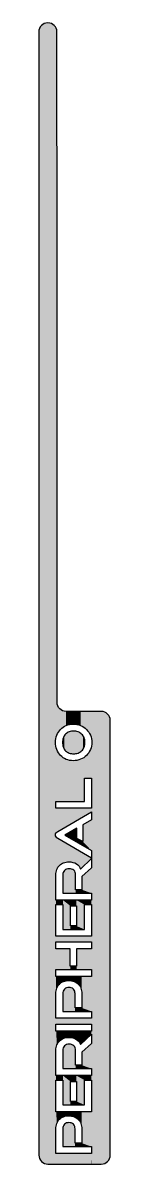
# Model space of a CAD drawing. Extents: x 52 to 235, y -126 to -60.
# Drawn here: x 96.8 to 100.8, y -125.7 to -61.9 of the extents above; entities that cross this region are included whole.
import ezdxf

# ---------------------------------------------------------------- set-up
doc = ezdxf.new("R2010")
doc.units = 0
doc.layers.add('SEGIG', color=1, linetype='CONTINUOUS')

# ---------------------------------------------------------------- blocks, each defined once
blk = doc.blocks.new('*U1')
at = {"layer": 'SEGIG', "linetype": 'CONTINUOUS'}
for points in [[(96.784, -75.16), (96.774, -62.386), (96.784, -62.337)], [(96.812, -125.321), (96.784, -62.337), (96.812, -62.195)], [(96.784, -75.16), (96.784, -62.337), (96.812, -125.321)], [(96.822, -125.37), (96.812, -62.195), (96.822, -62.18)], [(96.812, -125.321), (96.812, -62.195), (96.822, -125.37)], [(96.92, -125.517), (96.822, -62.18), (96.92, -62.032)], [(96.822, -125.37), (96.822, -62.18), (96.92, -125.517)], [(96.93, -125.532), (96.92, -62.032), (96.93, -62.026)], [(96.92, -125.517), (96.92, -62.032), (96.93, -125.532)], [(97.083, -125.634), (96.93, -62.026), (97.083, -61.924)], [(96.93, -125.532), (96.93, -62.026), (97.083, -125.634)], [(97.092, -125.64), (97.083, -61.924), (97.092, -61.922)], [(97.083, -125.634), (97.083, -61.924), (97.092, -125.64)], [(97.274, -125.676), (97.092, -61.922), (97.274, -61.886)], [(97.092, -125.64), (97.092, -61.922), (97.274, -125.676)], [(97.274, -125.676), (97.274, -61.886), (97.284, -125.678)], [(97.284, -125.678), (97.274, -61.886), (97.284, -61.886)], [(97.284, -125.678), (97.284, -61.886), (97.284, -125.678)], [(97.284, -125.678), (97.284, -61.886), (97.284, -61.886)], [(97.284, -125.678), (97.284, -61.886), (97.476, -125.678)], [(97.476, -125.678), (97.284, -61.886), (97.476, -61.924)], [(97.476, -125.678), (97.476, -61.924), (97.638, -125.678)], [(97.638, -125.678), (97.476, -61.924), (97.638, -62.032)], [(97.638, -125.678), (97.638, -62.032), (97.705, -125.678)], [(97.705, -125.678), (97.638, -62.032), (97.705, -62.132)], [(97.705, -107.278), (97.705, -62.132), (97.707, -107.269)], [(97.707, -107.269), (97.705, -62.132), (97.707, -62.136)], [(97.707, -102.105), (97.707, -62.136), (97.725, -101.901)], [(97.725, -101.901), (97.707, -62.136), (97.725, -62.163)], [(97.725, -101.901), (97.725, -62.163), (97.746, -101.827)], [(97.746, -101.827), (97.725, -62.163), (97.746, -62.194)], [(97.746, -101.827), (97.746, -62.194), (97.781, -101.704)], [(97.781, -101.704), (97.746, -62.194), (97.781, -62.369)], [(97.781, -101.704), (97.781, -62.369), (97.784, -101.697)], [(97.784, -101.697), (97.781, -62.369), (97.784, -62.385)], [(97.784, -101.697), (97.784, -62.385), (97.794, -101.678)], [(97.794, -99.872), (97.784, -62.385), (97.794, -75.16)], [(97.794, -101.678), (97.784, -62.385), (97.794, -99.872)], [(96.784, -125.178), (96.784, -75.16), (96.812, -125.321)], [(97.794, -101.678), (97.794, -99.872), (97.832, -101.602)], [(97.832, -101.602), (97.794, -99.872), (97.832, -100.063)], [(97.832, -101.602), (97.832, -100.063), (97.868, -101.53)], [(97.868, -101.53), (97.832, -100.063), (97.868, -100.116)], [(97.868, -101.53), (97.868, -100.116), (97.94, -101.436)], [(97.94, -101.436), (97.868, -100.116), (97.94, -100.225)], [(97.94, -101.436), (97.94, -100.225), (97.986, -101.377)], [(97.986, -101.377), (97.94, -100.225), (97.986, -100.256)], [(97.986, -101.377), (97.986, -100.256), (98.103, -101.278)], [(98.103, -101.278), (97.986, -100.256), (98.103, -100.334)], [(98.103, -101.278), (98.103, -100.334), (98.132, -101.253)], [(98.132, -101.253), (98.103, -100.334), (98.132, -100.339)], [(98.132, -101.253), (98.132, -100.339), (98.294, -101.163)], [(98.294, -101.163), (98.132, -100.339), (98.294, -100.372)], [(98.294, -101.163), (98.294, -100.372), (98.3, -101.16)], [(98.3, -101.16), (98.294, -100.372), (98.3, -100.372)], [(98.3, -101.16), (98.3, -100.372), (98.494, -101.1)], [(98.494, -101.1), (98.3, -100.372), (98.494, -100.372)], [(98.494, -101.1), (98.494, -100.372), (98.697, -101.081)], [(98.697, -101.081), (98.494, -100.372), (98.697, -100.372)], [(98.697, -101.081), (98.697, -100.372), (98.903, -101.101)], [(98.903, -101.101), (98.697, -100.372), (98.903, -100.372)], [(98.903, -101.101), (98.903, -100.372), (99.101, -101.16)], [(99.101, -101.16), (98.903, -100.372), (99.101, -100.372)], [(99.101, -101.16), (99.101, -100.372), (99.275, -101.253)], [(99.275, -101.253), (99.101, -100.372), (99.275, -100.372)], [(99.275, -101.253), (99.275, -100.372), (99.429, -101.377)], [(99.429, -101.377), (99.275, -100.372), (99.429, -100.372)], [(99.429, -101.377), (99.429, -100.372), (99.554, -101.53)], [(99.554, -101.53), (99.429, -100.372), (99.554, -100.372)], [(99.554, -101.53), (99.554, -100.372), (99.648, -101.703)], [(99.648, -101.703), (99.554, -100.372), (99.648, -100.372)], [(99.648, -101.703), (99.648, -100.372), (99.709, -101.9)], [(99.709, -101.9), (99.648, -100.372), (99.709, -100.372)], [(99.709, -101.9), (99.709, -100.372), (99.729, -102.105)], [(99.729, -102.105), (99.709, -100.372), (99.729, -100.372)], [(99.729, -125.678), (99.729, -100.372), (100.254, -125.678)], [(100.254, -125.678), (99.729, -100.372), (100.254, -100.372)], [(100.254, -125.678), (100.254, -100.372), (100.445, -125.64)], [(100.445, -125.64), (100.254, -100.372), (100.445, -100.41)], [(100.445, -125.64), (100.445, -100.41), (100.607, -125.532)], [(100.607, -125.532), (100.445, -100.41), (100.607, -100.518)], [(100.607, -125.532), (100.607, -100.518), (100.716, -125.37)], [(100.716, -125.37), (100.607, -100.518), (100.716, -100.68)], [(100.716, -125.37), (100.716, -100.68), (100.754, -125.178)], [(100.754, -125.178), (100.716, -100.68), (100.754, -100.872)], [(98.108, -102.243), (98.097, -102.105), (98.108, -101.971)], [(98.144, -102.377), (98.108, -101.969), (98.144, -101.837)], [(98.108, -102.244), (98.108, -101.971), (98.108, -101.969)], [(98.108, -102.244), (98.108, -101.969), (98.144, -102.377)], [(98.108, -102.243), (98.108, -101.971), (98.108, -102.244)], [(98.198, -102.482), (98.144, -101.837), (98.198, -101.731)], [(98.144, -102.377), (98.144, -101.837), (98.144, -102.377)], [(98.144, -102.377), (98.144, -101.837), (98.144, -101.837)], [(98.144, -102.377), (98.144, -101.837), (98.198, -102.482)], [(98.272, -102.575), (98.198, -101.731), (98.272, -101.639)], [(98.198, -102.482), (98.198, -101.731), (98.198, -102.482)], [(98.198, -102.482), (98.198, -101.731), (98.198, -101.731)], [(98.198, -102.482), (98.198, -101.731), (98.272, -102.575)], [(98.362, -102.647), (98.272, -101.638), (98.362, -101.567)], [(98.272, -102.575), (98.272, -101.639), (98.272, -101.638)], [(98.272, -102.575), (98.272, -101.638), (98.362, -102.647)], [(98.272, -102.575), (98.272, -101.639), (98.272, -102.575)], [(98.466, -102.698), (98.362, -101.566), (98.466, -101.516)], [(98.362, -102.647), (98.362, -101.567), (98.362, -101.566)], [(98.362, -102.647), (98.362, -101.566), (98.466, -102.698)], [(98.362, -102.647), (98.362, -101.567), (98.362, -102.647)], [(98.466, -102.698), (98.466, -101.516), (98.467, -102.698)], [(98.467, -102.698), (98.466, -101.516), (98.467, -101.516)], [(98.588, -102.729), (98.467, -101.516), (98.588, -101.484)], [(98.467, -102.698), (98.467, -101.516), (98.588, -102.729)], [(98.713, -102.739), (98.588, -101.484), (98.713, -101.474)], [(98.588, -102.729), (98.588, -101.484), (98.588, -102.729)], [(98.588, -102.729), (98.588, -101.484), (98.588, -101.484)], [(98.588, -102.729), (98.588, -101.484), (98.713, -102.739)], [(98.713, -102.739), (98.713, -101.474), (98.84, -102.729)], [(98.84, -102.729), (98.713, -101.474), (98.84, -101.484)], [(98.84, -102.729), (98.84, -101.484), (98.84, -102.729)], [(98.84, -102.729), (98.84, -101.484), (98.84, -101.484)], [(98.84, -102.729), (98.84, -101.484), (98.964, -102.697)], [(98.964, -102.697), (98.84, -101.484), (98.964, -101.516)], [(98.964, -102.697), (98.964, -101.516), (98.964, -102.697)], [(98.964, -102.697), (98.964, -101.516), (98.964, -101.517)], [(98.964, -102.697), (98.964, -101.517), (99.07, -102.647)], [(99.07, -102.647), (98.964, -101.517), (99.07, -101.567)], [(99.07, -102.647), (99.07, -101.567), (99.07, -102.646)], [(99.07, -102.646), (99.07, -101.567), (99.07, -101.567)], [(99.07, -102.646), (99.07, -101.567), (99.162, -102.575)], [(99.162, -102.575), (99.07, -101.567), (99.162, -101.639)], [(99.162, -102.575), (99.162, -101.639), (99.238, -102.483)], [(99.238, -102.483), (99.162, -101.639), (99.238, -101.731)], [(99.238, -102.483), (99.238, -101.731), (99.238, -102.483)], [(99.238, -102.483), (99.238, -101.731), (99.238, -101.731)], [(99.238, -102.483), (99.238, -101.731), (99.293, -102.378)], [(99.293, -102.378), (99.238, -101.731), (99.293, -101.837)], [(99.293, -102.378), (99.293, -101.837), (99.331, -102.245)], [(99.331, -102.245), (99.293, -101.837), (99.331, -101.97)], [(99.331, -102.245), (99.331, -101.97), (99.331, -102.245)], [(99.331, -102.245), (99.331, -101.97), (99.331, -101.971)], [(99.331, -102.245), (99.331, -101.971), (99.342, -102.108)], [(97.707, -107.269), (97.707, -102.105), (97.725, -107.212)], [(97.725, -107.212), (97.707, -102.105), (97.725, -102.311)], [(97.725, -107.212), (97.725, -102.311), (97.731, -107.192)], [(97.731, -105.4), (97.725, -102.311), (97.731, -102.333)], [(97.731, -107.192), (97.725, -102.311), (97.731, -105.789)], [(97.731, -105.789), (97.725, -102.311), (97.731, -105.4)], [(97.731, -105.4), (97.731, -102.333), (97.781, -105.4)], [(97.781, -105.4), (97.731, -102.333), (97.781, -102.51)], [(97.781, -105.4), (97.781, -102.51), (97.867, -105.4)], [(97.867, -105.4), (97.781, -102.51), (97.867, -102.683)], [(97.867, -105.4), (97.867, -102.683), (97.986, -105.4)], [(97.986, -105.4), (97.867, -102.683), (97.986, -102.835)], [(99.555, -104.107), (99.429, -102.834), (99.555, -102.683)], [(99.649, -104.107), (99.555, -102.683), (99.649, -102.51)], [(99.555, -104.107), (99.555, -102.683), (99.649, -104.107)], [(99.705, -104.107), (99.649, -102.51), (99.705, -102.326)], [(99.649, -104.107), (99.649, -102.51), (99.705, -104.107)], [(99.709, -113.256), (99.705, -102.326), (99.709, -102.312)], [(99.705, -104.107), (99.705, -102.326), (99.709, -113.256)], [(99.713, -113.256), (99.709, -102.312), (99.713, -102.275)], [(99.709, -113.256), (99.709, -102.312), (99.713, -113.256)], [(99.729, -125.678), (99.713, -102.275), (99.729, -102.105)], [(99.713, -113.256), (99.713, -102.275), (99.729, -125.678)], [(97.986, -105.4), (97.986, -102.835), (98.132, -105.4)], [(98.132, -105.4), (97.986, -102.835), (98.132, -102.959)], [(98.132, -105.4), (98.132, -102.959), (98.299, -105.4)], [(98.299, -105.4), (98.132, -102.959), (98.299, -103.051)], [(98.299, -105.4), (98.299, -103.051), (98.494, -105.4)], [(98.494, -105.4), (98.299, -103.051), (98.494, -103.11)], [(98.494, -105.4), (98.494, -103.11), (98.697, -105.4)], [(98.697, -105.4), (98.494, -103.11), (98.697, -103.129)], [(98.903, -105.4), (98.697, -103.129), (98.903, -103.11)], [(98.697, -105.4), (98.697, -103.129), (98.903, -105.4)], [(99.101, -105.4), (98.903, -103.11), (99.101, -103.05)], [(98.903, -105.4), (98.903, -103.11), (99.101, -105.4)], [(99.275, -105.4), (99.101, -103.05), (99.275, -102.958)], [(99.101, -105.4), (99.101, -103.05), (99.275, -105.4)], [(99.318, -104.107), (99.275, -102.958), (99.318, -102.924)], [(99.275, -105.4), (99.275, -102.958), (99.318, -105.4)], [(99.318, -105.4), (99.275, -102.958), (99.318, -104.107)], [(99.429, -104.107), (99.318, -102.924), (99.429, -102.834)], [(99.318, -104.107), (99.318, -102.924), (99.429, -104.107)], [(99.429, -104.107), (99.429, -102.834), (99.555, -104.107)], [(99.705, -105.789), (99.705, -104.107), (99.709, -113.256)], [(97.731, -107.192), (97.731, -105.789), (97.739, -107.168)], [(97.739, -107.168), (97.731, -105.789), (97.739, -105.789)], [(97.739, -107.168), (97.739, -105.789), (97.834, -107.089)], [(97.834, -107.089), (97.739, -105.789), (97.834, -105.789)], [(97.834, -107.089), (97.834, -105.789), (99.705, -105.981)], [(99.705, -105.981), (97.834, -105.789), (99.705, -105.789)], [(99.705, -105.981), (99.705, -105.789), (99.709, -113.256)], [(99.705, -108.148), (99.221, -106.717), (99.705, -106.428)], [(99.705, -106.428), (99.705, -105.981), (99.709, -113.256)], [(99.705, -108.148), (99.705, -106.428), (99.709, -113.256)], [(98.897, -107.469), (98.229, -107.291), (98.897, -106.889)], [(99.221, -107.638), (99.221, -106.717), (99.705, -108.148)], [(97.705, -125.678), (97.705, -107.278), (97.731, -125.678)], [(97.731, -109.509), (97.705, -107.278), (97.731, -107.364)], [(97.731, -125.678), (97.705, -107.278), (97.731, -125.083)], [(97.731, -125.083), (97.705, -107.278), (97.731, -123.705)], [(97.731, -123.705), (97.705, -107.278), (97.731, -122.752)], [(97.731, -122.752), (97.705, -107.278), (97.731, -120.982)], [(97.731, -120.982), (97.705, -107.278), (97.731, -120.726)], [(97.731, -120.726), (97.705, -107.278), (97.731, -119.318)], [(97.731, -119.318), (97.705, -107.278), (97.731, -118.235)], [(97.731, -118.235), (97.705, -107.278), (97.731, -117.845)], [(97.731, -117.845), (97.705, -107.278), (97.731, -117.523)], [(97.731, -117.523), (97.705, -107.278), (97.731, -116.145)], [(97.731, -116.145), (97.705, -107.278), (97.731, -115.193)], [(97.731, -115.193), (97.705, -107.278), (97.731, -114.803)], [(97.731, -114.803), (97.705, -107.278), (97.731, -113.646)], [(97.731, -113.646), (97.705, -107.278), (97.731, -113.256)], [(97.731, -113.256), (97.705, -107.278), (97.731, -112.943)], [(97.731, -112.943), (97.705, -107.278), (97.731, -111.173)], [(97.731, -111.173), (97.705, -107.278), (97.731, -110.917)], [(97.731, -110.917), (97.705, -107.278), (97.731, -109.509)], [(97.731, -109.509), (97.731, -107.364), (97.738, -109.414)], [(97.738, -109.414), (97.731, -107.364), (97.738, -107.388)], [(97.738, -109.414), (97.738, -107.388), (97.743, -109.355)], [(97.743, -109.355), (97.738, -107.388), (97.743, -107.392)], [(97.743, -109.355), (97.743, -107.392), (97.782, -109.206)], [(97.782, -109.206), (97.743, -107.392), (97.782, -107.421)], [(97.782, -109.206), (97.782, -107.421), (97.843, -109.083)], [(97.843, -109.083), (97.782, -107.421), (97.843, -107.467)], [(97.843, -109.083), (97.843, -107.467), (97.845, -109.081)], [(97.845, -109.081), (97.843, -107.467), (97.845, -107.468)], [(97.845, -109.081), (97.845, -107.468), (97.929, -108.976)], [(97.929, -108.976), (97.845, -107.468), (97.929, -107.519)], [(97.929, -108.976), (97.929, -107.519), (98.036, -108.893)], [(98.036, -108.893), (97.929, -107.519), (98.036, -107.582)], [(98.036, -108.893), (98.036, -107.582), (98.158, -108.833)], [(98.158, -108.833), (98.036, -107.582), (98.158, -107.654)], [(98.158, -108.833), (98.158, -107.654), (98.305, -108.796)], [(98.305, -108.796), (98.158, -107.654), (98.305, -107.742)], [(98.897, -107.679), (98.229, -107.291), (98.897, -107.469)], [(98.305, -108.796), (98.305, -107.742), (98.456, -108.784)], [(98.456, -108.784), (98.305, -107.742), (98.456, -107.832)], [(98.897, -107.679), (98.897, -107.469), (99.221, -107.867)], [(99.221, -107.867), (98.897, -107.469), (99.221, -107.638)], [(99.221, -107.867), (99.221, -107.638), (99.705, -108.148)], [(98.456, -108.784), (98.456, -107.832), (98.673, -108.809)], [(98.673, -108.809), (98.456, -107.832), (98.673, -107.961)], [(98.673, -108.809), (98.673, -107.961), (98.874, -108.894)], [(98.874, -108.894), (98.673, -107.961), (98.874, -108.08)], [(98.874, -108.894), (98.874, -108.08), (99.015, -109.017)], [(99.015, -109.017), (98.874, -108.08), (99.015, -108.164)], [(99.015, -109.017), (99.015, -108.164), (99.105, -109.181)], [(99.105, -109.181), (99.015, -108.164), (99.105, -108.217)], [(99.105, -109.181), (99.105, -108.217), (99.705, -108.602)], [(99.705, -108.602), (99.105, -108.217), (99.705, -108.574)], [(99.705, -108.574), (99.705, -108.148), (99.709, -113.256)], [(99.705, -108.602), (99.705, -108.574), (99.709, -113.256)], [(99.705, -109.117), (99.705, -108.602), (99.709, -113.256)], [(98.135, -110.53), (98.118, -109.509), (98.135, -109.375)], [(98.118, -110.53), (98.118, -109.509), (98.135, -110.53)], [(98.202, -110.53), (98.135, -109.375), (98.202, -109.257)], [(98.135, -110.53), (98.135, -109.375), (98.202, -110.53)], [(98.322, -110.53), (98.202, -109.257), (98.322, -109.186)], [(98.202, -110.53), (98.202, -109.257), (98.322, -110.53)], [(98.461, -110.53), (98.322, -109.186), (98.461, -109.169)], [(98.322, -110.53), (98.322, -109.186), (98.461, -110.53)], [(98.461, -110.53), (98.461, -109.169), (98.605, -110.53)], [(98.605, -110.53), (98.461, -109.169), (98.605, -109.186)], [(98.605, -110.53), (98.605, -109.186), (98.732, -110.53)], [(98.732, -110.53), (98.605, -109.186), (98.732, -109.254)], [(98.732, -110.53), (98.732, -109.254), (98.805, -110.53)], [(98.805, -110.53), (98.732, -109.254), (98.805, -109.372)], [(98.805, -110.53), (98.805, -109.372), (98.823, -110.53)], [(98.823, -110.338), (98.805, -109.372), (98.823, -109.509)], [(98.823, -110.53), (98.805, -109.372), (98.823, -110.338)], [(99.705, -110.53), (99.171, -109.604), (99.705, -109.117)], [(99.171, -110.338), (99.171, -109.604), (99.705, -110.53)], [(99.705, -110.53), (99.705, -109.117), (99.709, -113.256)], [(98.823, -110.53), (98.823, -110.338), (99.171, -110.53)], [(99.171, -110.53), (98.823, -110.338), (99.171, -110.338)], [(99.171, -110.53), (99.171, -110.338), (99.705, -110.53)], [(97.731, -111.173), (97.731, -110.917), (98.118, -111.173)], [(98.118, -111.173), (97.731, -110.917), (98.118, -110.917)], [(98.118, -111.173), (98.118, -110.917), (98.535, -112.556)], [(98.535, -111.245), (98.118, -110.917), (98.535, -110.917)], [(98.535, -112.556), (98.118, -110.917), (98.535, -112.364)], [(98.535, -112.364), (98.118, -110.917), (98.535, -111.245)], [(98.535, -111.245), (98.535, -110.917), (98.869, -111.245)], [(98.869, -111.245), (98.535, -110.917), (98.869, -110.917)], [(98.869, -111.245), (98.869, -110.917), (99.318, -112.556)], [(99.318, -111.171), (98.869, -110.917), (99.318, -110.917)], [(99.318, -112.556), (98.869, -110.917), (99.318, -111.171)], [(99.318, -111.171), (99.318, -110.917), (99.705, -111.171)], [(99.705, -111.171), (99.318, -110.917), (99.705, -110.917)], [(99.705, -110.917), (99.705, -110.53), (99.709, -113.256)], [(99.705, -111.171), (99.705, -110.917), (99.709, -113.256)], [(98.118, -112.556), (98.118, -111.173), (98.535, -112.556)], [(98.869, -112.364), (98.869, -111.245), (99.318, -112.556)], [(99.705, -112.943), (99.705, -111.171), (99.709, -113.256)], [(98.535, -112.556), (98.535, -112.364), (98.869, -112.556)], [(98.869, -112.556), (98.535, -112.364), (98.869, -112.364)], [(98.869, -112.556), (98.869, -112.364), (99.318, -112.556)], [(97.731, -113.256), (97.731, -112.943), (99.705, -113.256)], [(99.705, -113.256), (97.731, -112.943), (99.705, -112.943)], [(99.705, -113.256), (99.705, -112.943), (99.709, -113.256)], [(99.713, -113.646), (99.713, -113.256), (99.729, -125.678)], [(97.731, -114.803), (97.731, -113.646), (98.527, -114.803)], [(98.527, -114.614), (97.731, -113.646), (98.527, -113.646)], [(98.527, -114.803), (97.731, -113.646), (98.527, -114.614)], [(98.877, -114.614), (98.877, -113.646), (99.713, -114.803)], [(99.713, -114.803), (98.877, -113.646), (99.713, -113.646)], [(99.713, -114.803), (99.713, -113.646), (99.729, -125.678)], [(98.527, -114.803), (98.527, -114.614), (98.877, -114.803)], [(98.877, -114.803), (98.527, -114.614), (98.877, -114.614)], [(98.877, -114.803), (98.877, -114.614), (99.713, -114.803)], [(99.713, -115.193), (99.713, -114.803), (99.729, -125.678)], [(97.731, -116.145), (97.731, -115.193), (97.743, -115.989)], [(97.743, -115.989), (97.731, -115.193), (97.743, -115.193)], [(97.743, -115.989), (97.743, -115.193), (97.782, -115.838)], [(97.782, -115.838), (97.743, -115.193), (97.782, -115.193)], [(97.782, -115.838), (97.782, -115.193), (97.842, -115.715)], [(97.842, -115.715), (97.782, -115.193), (97.842, -115.193)], [(97.842, -115.715), (97.842, -115.193), (97.926, -115.608)], [(97.926, -115.608), (97.842, -115.193), (97.926, -115.193)], [(97.926, -115.608), (97.926, -115.193), (98.03, -115.524)], [(98.03, -115.524), (97.926, -115.193), (98.03, -115.193)], [(98.03, -115.524), (98.03, -115.193), (98.15, -115.464)], [(98.15, -115.464), (98.03, -115.193), (98.15, -115.193)], [(98.15, -115.464), (98.15, -115.193), (98.294, -115.426)], [(98.294, -115.426), (98.15, -115.193), (98.294, -115.193)], [(98.294, -115.426), (98.294, -115.193), (98.443, -115.415)], [(98.443, -115.415), (98.294, -115.193), (98.443, -115.193)], [(98.443, -115.415), (98.443, -115.193), (98.592, -115.426)], [(98.592, -115.426), (98.443, -115.193), (98.592, -115.193)], [(98.592, -115.426), (98.592, -115.193), (98.737, -115.464)], [(98.737, -115.464), (98.592, -115.193), (98.737, -115.193)], [(98.737, -115.464), (98.737, -115.193), (98.859, -115.524)], [(98.859, -115.524), (98.737, -115.193), (98.859, -115.193)], [(98.859, -115.524), (98.859, -115.193), (98.967, -115.608)], [(98.967, -115.608), (98.859, -115.193), (98.967, -115.193)], [(98.967, -115.608), (98.967, -115.193), (99.054, -115.715)], [(99.054, -115.715), (98.967, -115.193), (99.054, -115.193)], [(99.054, -115.715), (99.054, -115.193), (99.117, -115.838)], [(99.117, -115.838), (99.054, -115.193), (99.117, -115.193)], [(99.117, -115.838), (99.117, -115.193), (99.158, -115.989)], [(99.158, -115.989), (99.117, -115.193), (99.158, -115.193)], [(99.158, -115.989), (99.158, -115.193), (99.171, -116.145)], [(99.171, -116.145), (99.158, -115.193), (99.171, -115.193)], [(99.171, -116.145), (99.171, -115.193), (99.705, -117.136)], [(99.705, -117.136), (99.171, -115.193), (99.705, -115.193)], [(99.705, -117.136), (99.705, -115.193), (99.713, -125.678)], [(99.713, -125.678), (99.705, -115.193), (99.713, -115.193)], [(99.713, -125.678), (99.713, -115.193), (99.729, -125.678)], [(98.137, -117.136), (98.118, -116.145), (98.137, -116.008)], [(98.208, -117.136), (98.137, -116.008), (98.208, -115.888)], [(98.137, -117.136), (98.137, -116.008), (98.208, -117.136)], [(98.322, -117.136), (98.208, -115.888), (98.322, -115.817)], [(98.208, -117.136), (98.208, -115.888), (98.322, -117.136)], [(98.454, -117.136), (98.322, -115.817), (98.454, -115.797)], [(98.322, -117.136), (98.322, -115.817), (98.454, -117.136)], [(98.454, -117.136), (98.454, -115.797), (98.587, -117.136)], [(98.587, -117.136), (98.454, -115.797), (98.587, -115.817)], [(98.587, -117.136), (98.587, -115.817), (98.701, -117.136)], [(98.701, -117.136), (98.587, -115.817), (98.701, -115.888)], [(98.701, -117.136), (98.701, -115.888), (98.774, -117.136)], [(98.774, -117.136), (98.701, -115.888), (98.774, -116.007)], [(98.774, -117.136), (98.774, -116.007), (98.794, -117.136)], [(98.794, -116.944), (98.774, -116.007), (98.794, -116.145)], [(98.794, -117.136), (98.774, -116.007), (98.794, -116.944)], [(98.118, -117.136), (98.118, -116.145), (98.137, -117.136)], [(99.171, -116.944), (99.171, -116.145), (99.705, -117.136)], [(98.794, -117.136), (98.794, -116.944), (99.171, -117.136)], [(99.171, -117.136), (98.794, -116.944), (99.171, -116.944)], [(99.171, -117.136), (99.171, -116.944), (99.705, -117.136)], [(99.705, -117.523), (99.705, -117.136), (99.713, -125.678)], [(97.731, -117.845), (97.731, -117.523), (99.705, -117.845)], [(99.705, -117.845), (97.731, -117.523), (99.705, -117.523)], [(99.705, -117.845), (99.705, -117.523), (99.713, -125.678)], [(99.705, -118.235), (99.705, -117.845), (99.713, -125.678)], [(97.731, -119.318), (97.731, -118.235), (97.743, -119.164)], [(97.743, -119.164), (97.731, -118.235), (97.743, -118.235)], [(97.743, -119.164), (97.743, -118.235), (97.782, -119.015)], [(97.782, -119.015), (97.743, -118.235), (97.782, -118.235)], [(97.782, -119.015), (97.782, -118.235), (97.843, -118.892)], [(97.843, -118.892), (97.782, -118.235), (97.843, -118.235)], [(97.843, -118.892), (97.843, -118.235), (97.929, -118.785)], [(97.929, -118.785), (97.843, -118.235), (97.929, -118.235)], [(97.929, -118.785), (97.929, -118.235), (98.036, -118.701)], [(98.036, -118.701), (97.929, -118.235), (98.036, -118.235)], [(98.036, -118.701), (98.036, -118.235), (98.158, -118.642)], [(98.158, -118.642), (98.036, -118.235), (98.158, -118.235)], [(98.158, -118.642), (98.158, -118.235), (98.305, -118.605)], [(98.305, -118.605), (98.158, -118.235), (98.305, -118.235)], [(98.305, -118.605), (98.305, -118.235), (98.456, -118.593)], [(98.456, -118.593), (98.305, -118.235), (98.456, -118.235)], [(98.456, -118.593), (98.456, -118.235), (98.673, -118.617)], [(98.673, -118.617), (98.456, -118.235), (98.673, -118.235)], [(98.673, -118.617), (98.673, -118.235), (98.874, -118.702)], [(98.874, -118.702), (98.673, -118.235), (98.874, -118.235)], [(98.874, -118.702), (98.874, -118.235), (99.015, -118.826)], [(99.015, -118.826), (98.874, -118.235), (99.015, -118.235)], [(99.015, -118.826), (99.015, -118.235), (99.105, -118.99)], [(99.105, -118.99), (99.015, -118.235), (99.105, -118.235)], [(99.105, -118.99), (99.105, -118.235), (99.705, -118.411)], [(99.705, -118.411), (99.105, -118.235), (99.705, -118.235)], [(99.705, -118.411), (99.705, -118.235), (99.713, -125.678)], [(99.705, -118.926), (99.705, -118.411), (99.713, -125.678)], [(98.135, -120.338), (98.118, -119.318), (98.135, -119.184)], [(98.202, -120.338), (98.135, -119.184), (98.202, -119.066)], [(98.135, -120.338), (98.135, -119.184), (98.202, -120.338)], [(98.322, -120.338), (98.202, -119.066), (98.322, -118.995)], [(98.202, -120.338), (98.202, -119.066), (98.322, -120.338)], [(98.461, -120.338), (98.322, -118.995), (98.461, -118.978)], [(98.322, -120.338), (98.322, -118.995), (98.461, -120.338)], [(98.461, -120.338), (98.461, -118.978), (98.605, -120.338)], [(98.605, -120.338), (98.461, -118.978), (98.605, -118.994)], [(98.605, -120.338), (98.605, -118.994), (98.732, -120.338)], [(98.732, -120.338), (98.605, -118.994), (98.732, -119.063)], [(98.732, -120.338), (98.732, -119.063), (98.805, -120.338)], [(98.805, -120.338), (98.732, -119.063), (98.805, -119.181)], [(98.805, -120.338), (98.805, -119.181), (98.823, -120.338)], [(98.823, -120.146), (98.805, -119.181), (98.823, -119.318)], [(98.823, -120.338), (98.805, -119.181), (98.823, -120.146)], [(99.705, -120.338), (99.171, -119.413), (99.705, -118.926)], [(99.705, -120.338), (99.705, -118.926), (99.713, -125.678)], [(98.118, -120.338), (98.118, -119.318), (98.135, -120.338)], [(99.171, -120.146), (99.171, -119.413), (99.705, -120.338)], [(98.823, -120.338), (98.823, -120.146), (99.171, -120.338)], [(99.171, -120.338), (98.823, -120.146), (99.171, -120.146)], [(99.171, -120.338), (99.171, -120.146), (99.705, -120.338)], [(99.705, -120.726), (99.705, -120.338), (99.713, -125.678)], [(97.731, -120.982), (97.731, -120.726), (98.118, -120.982)], [(98.118, -120.982), (97.731, -120.726), (98.118, -120.726)], [(98.118, -120.982), (98.118, -120.726), (98.535, -122.365)], [(98.535, -121.054), (98.118, -120.726), (98.535, -120.726)], [(98.535, -122.365), (98.118, -120.726), (98.535, -122.173)], [(98.535, -122.173), (98.118, -120.726), (98.535, -121.054)], [(98.118, -122.365), (98.118, -120.982), (98.535, -122.365)], [(98.535, -121.054), (98.535, -120.726), (98.869, -121.054)], [(98.869, -121.054), (98.535, -120.726), (98.869, -120.726)], [(98.869, -121.054), (98.869, -120.726), (99.318, -122.365)], [(99.318, -120.98), (98.869, -120.726), (99.318, -120.726)], [(99.318, -122.365), (98.869, -120.726), (99.318, -120.98)], [(98.869, -122.173), (98.869, -121.054), (99.318, -122.365)], [(99.318, -120.98), (99.318, -120.726), (99.705, -120.98)], [(99.705, -120.98), (99.318, -120.726), (99.705, -120.726)], [(99.705, -120.98), (99.705, -120.726), (99.713, -125.678)], [(99.705, -122.752), (99.705, -120.98), (99.713, -125.678)], [(98.535, -122.365), (98.535, -122.173), (98.869, -122.365)], [(98.869, -122.365), (98.535, -122.173), (98.869, -122.173)], [(98.869, -122.365), (98.869, -122.173), (99.318, -122.365)], [(97.731, -123.705), (97.731, -122.752), (97.743, -123.549)], [(97.743, -123.549), (97.731, -122.752), (97.743, -122.752)], [(97.743, -123.549), (97.743, -122.752), (97.782, -123.397)], [(97.782, -123.397), (97.743, -122.752), (97.782, -122.752)], [(97.782, -123.397), (97.782, -122.752), (97.842, -123.275)], [(97.842, -123.275), (97.782, -122.752), (97.842, -122.752)], [(97.842, -123.275), (97.842, -122.752), (97.926, -123.167)], [(97.926, -123.167), (97.842, -122.752), (97.926, -122.752)], [(97.926, -123.167), (97.926, -122.752), (98.03, -123.083)], [(98.03, -123.083), (97.926, -122.752), (98.03, -122.752)], [(98.03, -123.083), (98.03, -122.752), (98.15, -123.024)], [(98.15, -123.024), (98.03, -122.752), (98.15, -122.752)], [(98.15, -123.024), (98.15, -122.752), (98.294, -122.986)], [(98.294, -122.986), (98.15, -122.752), (98.294, -122.752)], [(98.294, -122.986), (98.294, -122.752), (98.443, -122.974)], [(98.443, -122.974), (98.294, -122.752), (98.443, -122.752)], [(98.443, -122.974), (98.443, -122.752), (98.592, -122.986)], [(98.592, -122.986), (98.443, -122.752), (98.592, -122.752)], [(98.592, -122.986), (98.592, -122.752), (98.737, -123.024)], [(98.737, -123.024), (98.592, -122.752), (98.737, -122.752)], [(98.737, -123.024), (98.737, -122.752), (98.859, -123.083)], [(98.859, -123.083), (98.737, -122.752), (98.859, -122.752)], [(98.859, -123.083), (98.859, -122.752), (98.967, -123.167)], [(98.967, -123.167), (98.859, -122.752), (98.967, -122.752)], [(98.967, -123.167), (98.967, -122.752), (99.054, -123.274)], [(99.054, -123.274), (98.967, -122.752), (99.054, -122.752)], [(99.054, -123.274), (99.054, -122.752), (99.117, -123.397)], [(99.117, -123.397), (99.054, -122.752), (99.117, -122.752)], [(99.117, -123.397), (99.117, -122.752), (99.158, -123.548)], [(99.158, -123.548), (99.117, -122.752), (99.158, -122.752)], [(99.158, -123.548), (99.158, -122.752), (99.171, -123.705)], [(99.171, -123.705), (99.158, -122.752), (99.171, -122.752)], [(99.171, -123.705), (99.171, -122.752), (99.705, -124.696)], [(99.705, -124.696), (99.171, -122.752), (99.705, -122.752)], [(99.705, -124.696), (99.705, -122.752), (99.713, -125.678)], [(98.137, -124.696), (98.118, -123.705), (98.137, -123.567)], [(98.118, -124.696), (98.118, -123.705), (98.137, -124.696)], [(98.208, -124.696), (98.137, -123.567), (98.208, -123.447)], [(98.137, -124.696), (98.137, -123.567), (98.208, -124.696)], [(98.322, -124.696), (98.208, -123.447), (98.322, -123.376)], [(98.208, -124.696), (98.208, -123.447), (98.322, -124.696)], [(98.454, -124.696), (98.322, -123.376), (98.454, -123.356)], [(98.322, -124.696), (98.322, -123.376), (98.454, -124.696)], [(98.454, -124.696), (98.454, -123.356), (98.587, -124.696)], [(98.587, -124.696), (98.454, -123.356), (98.587, -123.377)], [(98.587, -124.696), (98.587, -123.377), (98.701, -124.696)], [(98.701, -124.696), (98.587, -123.377), (98.701, -123.448)], [(98.701, -124.696), (98.701, -123.448), (98.774, -124.696)], [(98.774, -124.696), (98.701, -123.448), (98.774, -123.567)], [(98.774, -124.696), (98.774, -123.567), (98.794, -124.696)], [(98.794, -124.504), (98.774, -123.567), (98.794, -123.705)], [(98.794, -124.696), (98.774, -123.567), (98.794, -124.504)], [(99.171, -124.504), (99.171, -123.705), (99.705, -124.696)], [(98.794, -124.696), (98.794, -124.504), (99.171, -124.696)], [(99.171, -124.696), (98.794, -124.504), (99.171, -124.504)], [(99.171, -124.696), (99.171, -124.504), (99.705, -124.696)], [(99.705, -125.083), (99.705, -124.696), (99.713, -125.678)], [(97.731, -125.678), (97.731, -125.083), (99.705, -125.678)], [(99.705, -125.678), (97.731, -125.083), (99.705, -125.083)], [(99.705, -125.678), (99.705, -125.083), (99.713, -125.678)]]:
    blk.add_solid(points, dxfattribs=at)

msp = doc.modelspace()

# ---------------------------------------------------------------- linework, layer by layer
at = {"layer": 'SEGIG', "flags": 128}
for points in [[(98.294, -100.372, -0.414214), (97.794, -99.872), (97.794, -75.16), (97.784, -62.385, 0.413993), (97.284, -61.886), (97.274, -61.886, 0.414434), (96.774, -62.386), (96.784, -75.16), (96.784, -125.178, 0.414214), (97.284, -125.678), (100.254, -125.678, 0.414214), (100.754, -125.178), (100.754, -100.872, 0.414214), (100.254, -100.372)], [(99.649, -102.51, -0.09901), (99.429, -102.834, -0.095588), (99.101, -103.05, -0.100694), (98.697, -103.129, -0.103401), (98.299, -103.051, -0.100588), (97.986, -102.835, -0.099261), (97.781, -102.51, -0.094237), (97.707, -102.105, -0.09428), (97.781, -101.704, -0.097972), (97.986, -101.377, -0.101906), (98.3, -101.16, -0.103406), (98.697, -101.081, -0.100708), (99.101, -101.16, -0.096844), (99.429, -101.377, -0.097756), (99.648, -101.703, -0.102345), (99.729, -102.105, -0.102319)], [(98.467, -101.516, 0.110064), (98.272, -101.638, 0.102895), (98.144, -101.837, 0.09531), (98.097, -102.105, 0.095156), (98.144, -102.377, 0.102888), (98.272, -102.575, 0.110102), (98.466, -102.698, 0.088685), (98.713, -102.739, 0.088571), (98.964, -102.697, 0.10618), (99.162, -102.575, 0.10353), (99.293, -102.378, 0.09847), (99.342, -102.108, 0.097531), (99.293, -101.837, 0.104596), (99.162, -101.639, 0.106108), (98.964, -101.516, 0.088606), (98.713, -101.474, 0.088712)], [(99.221, -106.717), (99.221, -107.638), (98.897, -107.469), (98.897, -106.889), (98.229, -107.291), (99.705, -108.148), (99.705, -108.574), (97.845, -107.468, -0.124451), (97.738, -107.388, -0.163094), (97.705, -107.278, -0.167537), (97.739, -107.168, -0.103739), (97.834, -107.089), (99.705, -105.981), (99.705, -106.428)], [(99.171, -109.604), (99.171, -110.338), (98.823, -110.338), (98.823, -109.509, 0.212926), (98.732, -109.254, 0.191841), (98.461, -109.169, 0.209351), (98.202, -109.257, 0.195313), (98.118, -109.509), (98.118, -110.53), (99.705, -110.53), (99.705, -110.917), (97.731, -110.917), (97.731, -109.509, -0.090865), (97.782, -109.206, -0.109498), (97.929, -108.976, -0.108029), (98.158, -108.833, -0.088592), (98.456, -108.784, -0.145515), (98.874, -108.894, -0.17494), (99.105, -109.181), (99.705, -108.602), (99.705, -109.117)], [(98.794, -116.944), (98.794, -116.145, 0.206621), (98.701, -115.888, 0.203862), (98.454, -115.797, 0.207432), (98.208, -115.888, 0.202367), (98.118, -116.145), (98.118, -117.136), (99.705, -117.136), (99.705, -117.523), (97.731, -117.523), (97.731, -116.145, -0.089936), (97.782, -115.838, -0.106472), (97.926, -115.608, -0.110123), (98.15, -115.464, -0.090354), (98.443, -115.415, -0.089541), (98.737, -115.464, -0.105318), (98.967, -115.608, -0.107666), (99.117, -115.838, -0.09444), (99.171, -116.145), (99.171, -116.944)], [(99.171, -119.413), (99.171, -120.146), (98.823, -120.146), (98.823, -119.318, 0.212926), (98.732, -119.063, 0.191841), (98.461, -118.978, 0.209351), (98.202, -119.066, 0.195313), (98.118, -119.318), (98.118, -120.338), (99.705, -120.338), (99.705, -120.726), (97.731, -120.726), (97.731, -119.318, -0.090865), (97.782, -119.015, -0.109498), (97.929, -118.785, -0.108029), (98.158, -118.642, -0.088592), (98.456, -118.593, -0.145515), (98.874, -118.702, -0.17494), (99.105, -118.99), (99.705, -118.411), (99.705, -118.926)], [(98.794, -124.504), (98.794, -123.705, 0.206621), (98.701, -123.448, 0.203862), (98.454, -123.356, 0.207432), (98.208, -123.447, 0.202367), (98.118, -123.705), (98.118, -124.696), (99.705, -124.696), (99.705, -125.083), (97.731, -125.083), (97.731, -123.705, -0.089936), (97.782, -123.397, -0.106472), (97.926, -123.167, -0.110123), (98.15, -123.024, -0.090354), (98.443, -122.974, -0.089541), (98.737, -123.024, -0.105318), (98.967, -123.167, -0.107666), (99.117, -123.397, -0.09444), (99.171, -123.705), (99.171, -124.504)]]:
    msp.add_lwpolyline(points, format="xyb", close=True, dxfattribs=at)
for points in [[(97.731, -105.789), (97.731, -105.4), (99.318, -105.4), (99.318, -104.107), (99.705, -104.107), (99.705, -105.789)], [(97.731, -112.943), (97.731, -111.173), (98.118, -111.173), (98.118, -112.556), (99.318, -112.556), (99.318, -111.171), (99.705, -111.171), (99.705, -112.943)], [(98.535, -112.364), (98.535, -111.245), (98.869, -111.245), (98.869, -112.364)], [(98.877, -113.646), (98.877, -114.614), (98.527, -114.614), (98.527, -113.646), (97.731, -113.646), (97.731, -113.256), (99.713, -113.256), (99.713, -113.646)], [(97.731, -115.193), (97.731, -114.803), (99.713, -114.803), (99.713, -115.193)], [(97.731, -118.235), (97.731, -117.845), (99.705, -117.845), (99.705, -118.235)], [(97.731, -122.752), (97.731, -120.982), (98.118, -120.982), (98.118, -122.365), (99.318, -122.365), (99.318, -120.98), (99.705, -120.98), (99.705, -122.752)], [(98.535, -122.173), (98.535, -121.054), (98.869, -121.054), (98.869, -122.173)]]:
    msp.add_lwpolyline(points, close=True, dxfattribs=at)

# ---------------------------------------------------------------- block references
at = {"layer": 'SEGIG'}
msp.add_blockref('*U1', (0, 0), dxfattribs=at)

doc.saveas('drawing.dxf')
